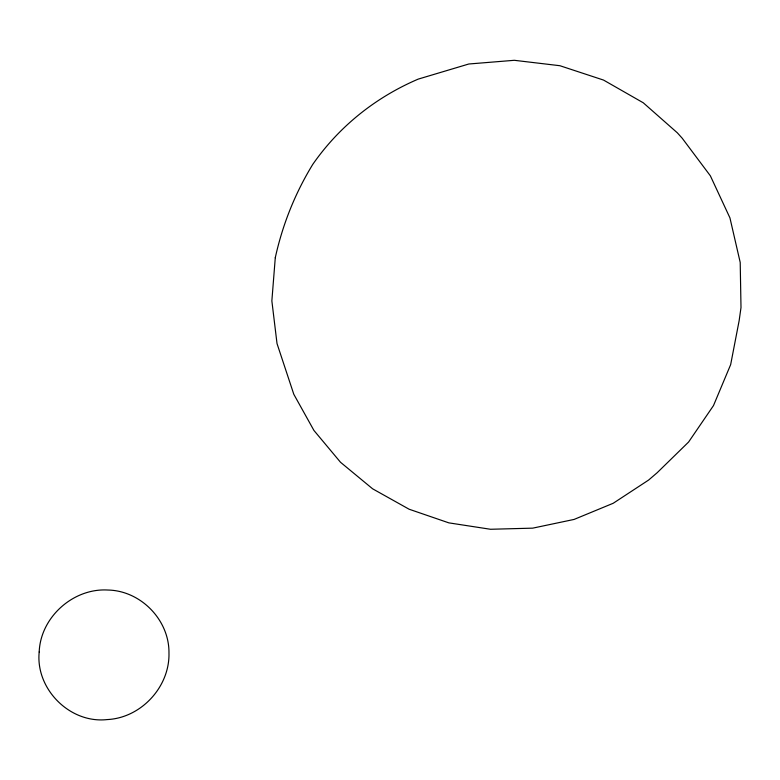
<?xml version="1.0" encoding="UTF-8"?>
<svg xmlns="http://www.w3.org/2000/svg" width="780" height="780" viewBox="0 0 780 780"><rect width="100%" height="100%" fill="white"/><g stroke="black" fill="none" stroke-linecap="round" stroke-linejoin="round"><path stroke-width="1.17" d="M39.195 651.983C35.383 689.013 69.937 723.752 107.133 719.579C141.092 718 169.903 686.809 168.968 652.88C169.328 619.983 140.761 590.635 107.855 590.031C73.242 587.954 40.472 617.253 39.195 651.983M275.281 257.712L271.859 300.885L277.017 343.561L293.806 394.29L313.93 430.443L340.529 462.286L372.625 488.816L409.13 509.233L448.851 522.863L490.493 529.269L532.701 528.148L574.08 519.431L613.197 503.275L648.609 480.061L657.121 472.768L688.584 442.046L713.486 405.59L730.655 364.63L739.148 320.648L741 307.573L740.21 262.441L729.934 217.874L710.365 175.822L682.178 138.187L677.342 132.824L643.276 102.794L603.544 80.077L559.904 65.715L514.312 60.304L468.819 63.999L418.187 79.121C375.668 97.324 339.212 126.331 312.78 164.365C295.074 193.303 282.575 224.582 275.281 257.712"/></g></svg>
